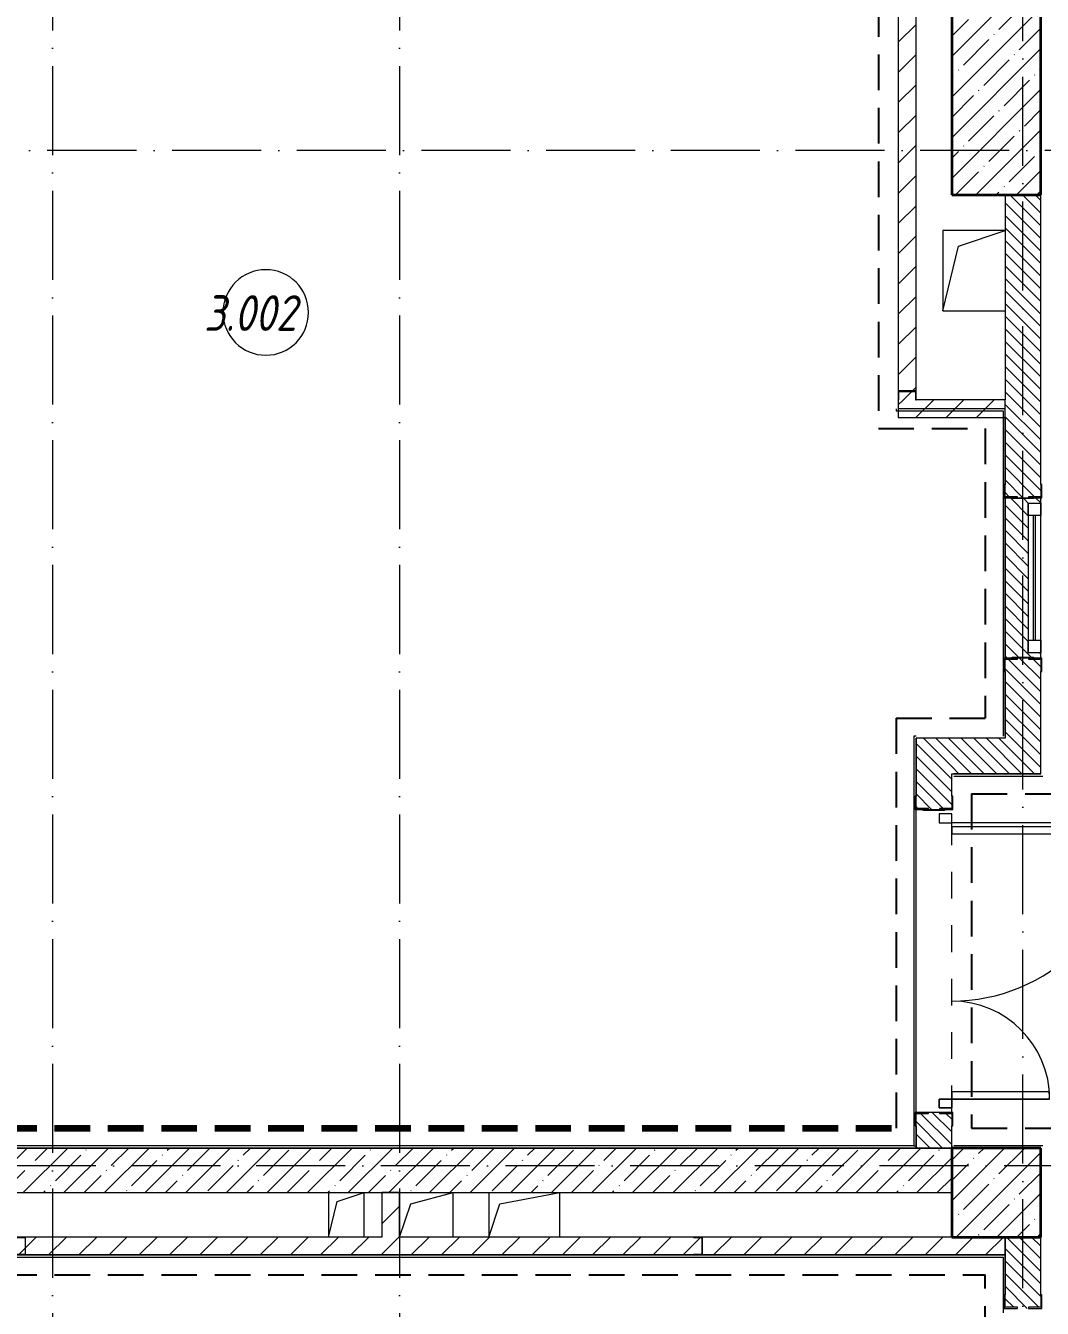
# Model space of a CAD drawing. Header units: millimetres. Extents: x -213536 to 1564669, y -45299 to 942238.
# Drawn here: x 431366 to 437075, y 513502 to 520702 of the extents above; entities that cross this region are included whole.
import ezdxf

# ---------------------------------------------------------------- set-up
doc = ezdxf.new("R2010")
doc.units = ezdxf.units.MM
for name, pattern in [('01 Штриховая _2 мм_', [300, 200, -100]), ('50_200_ШТРИХ_1Т_ш5_п1_п1_', [700, 500, -100, 0, -100]), ('Штрих короткий', [300, 150, -150]), ('Штриховая _2 мм - 1 мм_', [300, 200, -100])]:
    doc.linetypes.add(name, pattern=pattern)
for name, color, linetype, lineweight in [('0-1', 7, 'Continuous', 5), ('0-2', 7, 'Continuous', 9), ('3) ЖБ 4м', 3, 'Continuous', 30), ('Двери', 7, 'Continuous', 9), ('Каркас_Импост', 7, 'Continuous', 13), ('Каркас_Импост-1', 7, 'Continuous', 9), ('Марки помещений', 7, 'Continuous', 9), ('Несущие колонны', 7, 'Continuous', 9), ('Несущие колонны-1', 7, 'Continuous', 35), ('Обобщенные модели', 7, 'Continuous', 9), ('Общие ребра', 7, 'Continuous', 9), ('Оси-2', 7, '50_200_ШТРИХ_1Т_ш5_п1_п1_', 9), ('Остекление-1', 7, 'Continuous', 9), ('Перемычка-1', 7, 'Штрих короткий', 9), ('Стены-1', 7, 'Continuous', 13), ('Штриховка разреза-1', 7, 'Continuous', 9), ('Элементы узлов-2', 7, 'Continuous', 9)]:
    doc.layers.add(name, color=color, linetype=linetype, lineweight=lineweight)
doc.layers.add('СТ-1_1', color=7, linetype='Штриховая _2 мм - 1 мм_', lineweight=90, true_color=0x888888)
doc.layers.add('СТ-1_13', color=7, linetype='01 Штриховая _2 мм_', lineweight=90, true_color=0xd5d3c7)
doc.layers.get('0-2').off()
doc.styles.add('ISOCPEUR_I_6', font='isocpeui.ttf', dxfattribs={"width": 0.85, "height": 3.5})
pattern_1 = [(135, (0, 0), (-35.35534, -35.35534), [])]
pattern_2 = [(45, (0, 0), (-84.85281, 84.85281), [])]

# ---------------------------------------------------------------- blocks, each defined once
blk = doc.blocks.new('Ос 3 эт верх часть')
at = {"layer": 'Оси-2'}
for p, q in [((431516, 535177.6), (431516, 499613)), ((433466, 535177.6), (433466, 499613)), ((436966, 499613), (436966, 535177.6)), ((455091, 520002.4), (426847.2, 520002.4)), ((535374.3, 514302.4), (426847.2, 514302.4))]:
    blk.add_line(p, q, dxfattribs=at)
blk = doc.blocks.new('BSC_Колонна _Прямоугольная - 500х500-V15-АИ2_03_План отделки стен 3-го этажа _Часть 1_')
at = {"layer": 'Несущие колонны'}
h = blk.add_hatch(dxfattribs=at)
h.set_pattern_fill('FP_21', color=256, style=0, pattern_type=2)
h.set_pattern_definition([(45, (-7650, -69250), (-114.04925, 114.04925), []), (45, (-7535.95, -69250), (-114.04925, 114.04925), [201.613, -40.323, 3.353, -36.97])])
h.paths.add_polyline_path([(-250, -250), (250, -250), (250, 250), (-250, 250)], flags=0)
at = {"layer": 'Несущие колонны-1'}
for p, q in [((250, 250), (-250, 250)), ((-250, 250), (-250, -250)), ((250, -250), (250, 250)), ((-250, -250), (250, -250))]:
    blk.add_line(p, q, dxfattribs=at)
blk = doc.blocks.new('Проем_Дверь_Прямоугольный - 1700х2400h_дверные проемы-28704924-АИ2_03_План отделки стен 3-го этажа _Часть 1_')
at = {"layer": 'Перемычка-1'}
for p, q in [((850, 100), (-850, 100)), ((850, -100), (-850, -100))]:
    blk.add_line(p, q, dxfattribs=at)
blk = doc.blocks.new('BSC_Колонна _Прямоугольная - 500х1500-25984399-АИ2_03_План отделки стен 3-го этажа _Часть 1_')
at = {"layer": 'Несущие колонны'}
h = blk.add_hatch(dxfattribs=at)
h.set_pattern_fill('FP_145', color=256, style=0, pattern_type=2)
h.set_pattern_definition([(45, (-7650, -75600), (-114.04925, 114.04925), []), (45, (-7535.95, -75600), (-114.04925, 114.04925), [201.613, -40.323, 3.353, -36.97])])
h.paths.add_polyline_path([(-250, -750), (250, -750), (250, 750), (-250, 750), (-250, -286)], flags=0)
at = {"layer": 'Несущие колонны-1'}
for p, q in [((250, 750), (-250, 750)), ((-250, 750), (-250, -750)), ((250, -750), (250, 750)), ((-250, -750), (250, -750))]:
    blk.add_line(p, q, dxfattribs=at)
blk = doc.blocks.new('120_Окно_СКБ_1Ст - 120_Окно_СКБ_1Ст_классы 900x800_E30-28586000-АИ2_03_План отделки стен 3-го этажа _Часть 1_')
at = {"layer": 'Каркас_Импост'}
for p, q in [((-420, 30), (-420, 100)), ((-420, 100), (-350, 100)), ((-350, 100), (-350, 30)), ((350, 30), (350, 100)), ((350, 100), (420, 100)), ((420, 100), (420, 30)), ((-350, 30), (-420, 30)), ((420, 30), (350, 30))]:
    blk.add_line(p, q, dxfattribs=at)
at = {"layer": 'Каркас_Импост-1'}
for p, q in [((420, 100), (-420, 100)), ((-420, 30), (420, 30))]:
    blk.add_line(p, q, dxfattribs=at)
at = {"layer": 'Остекление-1'}
for p, q in [((350, 70), (-350, 70)), ((350, 60), (-350, 60))]:
    blk.add_line(p, q, dxfattribs=at)
blk = doc.blocks.new('Дверь_Витражная_СКБ_2Ст2 - ДВВ_ДАО_СОШ_Классы-V181-АИ2_03_План отделки стен 3-го этажа _Часть 1_')
at = {"layer": 'Двери'}
for p, q in [((-775, 1035), (-775, 35)), ((775, 585), (775, 35))]:
    blk.add_line(p, q, dxfattribs=at)
for centre, radius, start, end in [((-775, 35), 1000, 360, 90), ((775, 35), 550, 90, 180)]:
    blk.add_arc(centre, radius, start, end, dxfattribs=at)
at = {"layer": 'Элементы узлов-2'}
for p, q in [((-713, 1035), (-753, 1035)), ((-753, 1035), (-753, 35)), ((-713, 35), (-713, 1035)), ((775, 585), (735, 585)), ((735, 585), (735, 35)), ((775, 35), (775, 585)), ((-825, 35), (-825, -35)), ((-775, 35), (-825, 35)), ((-775, 35), (-825, 35)), ((-825, 35), (-825, -35)), ((-775, -35), (-775, 35)), ((-775, -35), (-775, 35)), ((-753, 35), (-713, 35)), ((735, 35), (775, 35)), ((775, -35), (775, 35)), ((775, 35), (825, 35)), ((775, 35), (775, -35)), ((825, 35), (775, 35)), ((825, 35), (825, -35)), ((825, -35), (825, 35)), ((-825, -35), (-775, -35)), ((-825, -35), (-775, -35)), ((825, -35), (775, -35)), ((775, -35), (825, -35))]:
    blk.add_line(p, q, dxfattribs=at)
blk = doc.blocks.new('Фахверк_СКБ_Уголок - 200_3960-28268576-АИ2_03_План отделки стен 3-го этажа _Часть 1_')
at = {"layer": 'Обобщенные модели'}
for p, q in [((200, 156), (125, 156)), ((125, 156), (125, 81)), ((131, 81), (131, 150)), ((131, 150), (200, 150)), ((200, 150), (200, 156)), ((125, 81), (131, 81)), ((131, 19), (125, 19)), ((125, 19), (125, -56)), ((131, -50), (131, 19)), ((125, -56), (200, -56)), ((200, -50), (131, -50)), ((200, -56), (200, -50))]:
    blk.add_line(p, q, dxfattribs=at)
blk = doc.blocks.new('Фахверк_СКБ_Уголок - 200_3960_зеркало-28268689-АИ2_03_План отделки стен 3-го этажа _Часть 1_')
at = {"layer": 'Обобщенные модели'}
for p, q in [((200, 156), (125, 156)), ((125, 156), (125, 81)), ((131, 81), (131, 150)), ((131, 150), (200, 150)), ((200, 150), (200, 156)), ((125, 81), (131, 81)), ((131, 19), (125, 19)), ((125, 19), (125, -56)), ((131, -50), (131, 19)), ((125, -56), (200, -56)), ((200, -50), (131, -50)), ((200, -56), (200, -50))]:
    blk.add_line(p, q, dxfattribs=at)
blk = doc.blocks.new('154_Стойка_СКБ_Уголок - СМ-2480_200-28346303-АИ2_03_План отделки стен 3-го этажа _Часть 1_')
at = {"layer": 'Обобщенные модели'}
for p, q in [((125, 156), (125, 81)), ((200, 156), (125, 156)), ((131, 81), (131, 150)), ((131, 150), (200, 150)), ((200, 150), (200, 156)), ((125, 81), (131, 81)), ((131, 19), (125, 19)), ((125, 19), (125, -56)), ((131, -50), (131, 19)), ((125, -56), (200, -56)), ((200, -50), (131, -50)), ((200, -56), (200, -50))]:
    blk.add_line(p, q, dxfattribs=at)
blk = doc.blocks.new('Стойка_Влож_Полоса боковая - Полоса-28213942-АИ2_03_План отделки стен 3-го этажа _Часть 1_')
at = {"layer": 'Обобщенные модели'}
for p, q in [((-5, 60), (0, 60)), ((-5, -60), (-5, 60)), ((0, 31), (0, -31)), ((0, -60), (-5, -60))]:
    blk.add_line(p, q, dxfattribs=at)
blk = doc.blocks.new('154_Фахверк_СКБ_Швеллер - Тип_100_3960-28515445-АИ2_03_План отделки стен 3-го этажа _Часть 1_')
at = {"layer": 'Обобщенные модели'}
for p, q in [((175, 50), (125, 50)), ((125, 50), (125, -50)), ((128, 47), (175, 47)), ((128, -47), (128, 47)), ((175, 47), (175, 50)), ((125, -50), (175, -50)), ((175, -47), (128, -47)), ((175, -50), (175, -47))]:
    blk.add_line(p, q, dxfattribs=at)
blk = doc.blocks.new('AR_Отверстие прямоугольное _в плите_ - AR_Отверстие прямоугольное _в плите_-V237-АИ2_03_План отделки стен 3-го этажа _Часть 1_')
at = {"layer": 'Обобщенные модели'}
for p, q in [((-100, 125), (-100, -125)), ((-100, -125), (-50, 75)), ((-50, 75), (100, 125)), ((100, -125), (100, 125))]:
    blk.add_line(p, q, dxfattribs=at)
blk = doc.blocks.new('AR_Отверстие прямоугольное _в плите_ - AR_Отверстие прямоугольное _в плите_-30459858-АИ2_03_План отделки стен 3-го этажа _Часть 1_')
at = {"layer": 'Обобщенные модели'}
for p, q in [((-200, 125), (-200, -125)), ((-137.5, 62.5), (200, 125)), ((200, -125), (200, 125)), ((-200, -125), (-137.5, 62.5))]:
    blk.add_line(p, q, dxfattribs=at)
blk = doc.blocks.new('AR_Отверстие прямоугольное _в плите_ - AR_Отверстие прямоугольное _в плите_-30552572-АИ2_03_План отделки стен 3-го этажа _Часть 1_')
at = {"layer": 'Обобщенные модели'}
for p, q in [((-87.5, 62.5), (150, 125)), ((150, -125), (150, 125)), ((-150, -125), (-87.5, 62.5))]:
    blk.add_line(p, q, dxfattribs=at)
blk = doc.blocks.new('AR_Отверстие прямоугольное _в плите_ - AR_Отверстие прямоугольное _в плите_-30553107-АИ2_03_План отделки стен 3-го этажа _Часть 1_')
at = {"layer": 'Обобщенные модели'}
for p, q in [((175, 225), (-175, 225)), ((-175, 225), (-175, -225)), ((-87.5, 137.5), (175, 225)), ((-175, -225), (-87.5, 137.5)), ((-175, -225), (175, -225))]:
    blk.add_line(p, q, dxfattribs=at)
blk = doc.blocks.new('154_Фахверк_СКБ_Швеллер - Тип_100_3960_зеркало-28515619-АИ2_03_План отделки стен 3-го этажа _Часть 1_')
at = {"layer": 'Обобщенные модели'}
for p, q in [((175, 50), (125, 50)), ((125, 50), (125, -50)), ((128, 47), (175, 47)), ((128, -47), (128, 47)), ((175, 47), (175, 50)), ((125, -50), (175, -50)), ((175, -47), (128, -47)), ((175, -50), (175, -47))]:
    blk.add_line(p, q, dxfattribs=at)
blk = doc.blocks.new('0125-Р-ОО-Ш2-АР-о_23_10_2024_rvt-1-АИ2_03_План отделки стен 3-го этажа _Часть 1_')
at = {"layer": 'Штриховка разреза-1'}
h = blk.add_hatch(dxfattribs=at)
h.set_pattern_fill('FP_121', color=256, style=0, pattern_type=2)
h.set_pattern_definition(pattern_2)
h.paths.add_polyline_path([(7197, 73700), (7197, 73747), (7103, 73747), (7103, 73700), (7150, 73700)], flags=0)
h.paths.add_polyline_path([(7197, 73750), (7200, 73750), (7200, 76250), (7100, 76250), (7100, 73750), (7103, 73750)], flags=0)
h = blk.add_hatch(dxfattribs=at)
h.set_pattern_fill('FP_1', color=256, style=0, pattern_type=2)
h.set_pattern_definition(pattern_1)
h.paths.add_polyline_path([(7700, 71800), (7900, 71800), (7900, 72244), (7831, 72244), (7830, 72250), (7769, 72250), (7769, 72244), (7700, 72244), (7700, 71915.1)], flags=0)
h.paths.add_polyline_path([(7900, 72250), (7900, 72280), (7830, 72280), (7830, 73120), (7900, 73120), (7900, 73150), (7860, 73150), (7860, 73145), (7740, 73145), (7740, 73150), (7700, 73150), (7700, 72250), (7740, 72250), (7740, 72255), (7860, 72255), (7860, 72250)], flags=0)
h.paths.add_polyline_path([(7831, 73150), (7831, 73156), (7900, 73156), (7900, 74850), (7700, 74850), (7700, 73156), (7769, 73156), (7769, 73150), (7830, 73150)], flags=0)
h = blk.add_hatch(dxfattribs=at)
h.set_pattern_fill('FP_121', color=256, style=0, pattern_type=2)
h.set_pattern_definition(pattern_2)
h.paths.add_polyline_path([(7100, 73600), (7700, 73600), (7700, 73700), (7100, 73700)], flags=0)
h = blk.add_hatch(dxfattribs=at)
h.set_pattern_fill('FP_1', color=256, style=0, pattern_type=2)
h.set_pattern_definition(pattern_1)
h.paths.add_polyline_path([(7269, 69500), (7400, 69500), (7400, 69694), (7331, 69694), (7331, 69700), (7269, 69700), (7269, 69694), (7200, 69694), (7200, 69500)], flags=0)
h.paths.add_polyline_path([(7331, 71400), (7331, 71406), (7400, 71406), (7400, 71800), (7200, 71800), (7200, 71406), (7269, 71406), (7269, 71400)], flags=0)
h = blk.add_hatch(dxfattribs=at)
h.set_pattern_fill('FP_1', color=256, style=0, pattern_type=2)
h.set_pattern_definition(pattern_1)
h.paths.add_polyline_path([(7400, 71600), (7900, 71600), (7900, 71800), (7400, 71800)], flags=0)
h = blk.add_hatch(dxfattribs=at)
h.set_pattern_fill('FP_2', color=256, style=0, pattern_type=2)
h.set_pattern_definition([(45, (0, 0), (-114.04925, 114.04925), []), (45, (114.05, 0), (-114.04925, 114.04925), [201.612, -40.322, 3.353, -36.97])])
h.paths.add_polyline_path([(7400, 69250), (7400, 69500), (400, 69500), (400, 69250), (6886.4, 69250)], flags=0)
h = blk.add_hatch(dxfattribs=at)
h.set_pattern_fill('FP_121', color=256, style=0, pattern_type=2)
h.set_pattern_definition(pattern_2)
h.paths.add_polyline_path([(4300, 69000), (4300, 69250), (4200, 69250), (4200, 69000)], flags=0)
h = blk.add_hatch(dxfattribs=at)
h.set_pattern_fill('FP_121', color=256, style=0, pattern_type=2)
h.set_pattern_definition(pattern_2)
h.paths.add_polyline_path([(7700, 68900), (7700, 69000), (6000, 69000), (6000, 68900), (6886.4, 68900)], flags=0)
h.paths.add_polyline_path([(150, 68900), (2150, 68900), (2150, 68903), (2197, 68903), (2197, 68997), (2150, 68997), (2150, 69000), (150, 69000)], flags=0)
h.paths.add_polyline_path([(2200, 68900), (5950, 68900), (5950, 68903), (5997, 68903), (5997, 68997), (5950, 68997), (5950, 69000), (2200, 69000), (2200, 68903)], flags=0)
h = blk.add_hatch(dxfattribs=at)
h.set_pattern_fill('FP_1', color=256, style=0, pattern_type=2)
h.set_pattern_definition(pattern_1)
h.paths.add_polyline_path([(7900, 63850), (7900, 66894), (7831, 66894), (7831, 66900), (7769, 66900), (7769, 66894), (7700, 66894), (7700, 63850)], flags=0)
h.paths.add_polyline_path([(7769, 68600), (7831, 68600), (7831, 68606), (7900, 68606), (7900, 69000), (7700, 69000), (7700, 68606), (7769, 68606)], flags=0)
at = {"layer": 'Общие ребра'}
blk.add_line((7700, 73600), (7700, 73700), dxfattribs=at)
at = {"layer": 'Стены-1'}
for p, q in [((7100, 76250), (7100, 73750)), ((7200, 73750), (7200, 76250)), ((7700, 74850), (7700, 73700)), ((7900, 73225), (7900, 74850)), ((7100, 73700), (7100, 73600)), ((7700, 73700), (7200, 73700)), ((7100, 73600), (7700, 73600)), ((7700, 73600), (7700, 73225)), ((7700, 73150), (7700, 72250)), ((7900, 73120), (7900, 73150)), ((7900, 72250), (7900, 72280)), ((7700, 72175), (7700, 71800)), ((7900, 71800), (7900, 72175)), ((7400, 71800), (7200, 71800)), ((7200, 71800), (7200, 71475)), ((7700, 71800), (7400, 71800)), ((7900, 71600), (7900, 71800)), ((7400, 71475), (7400, 71600)), ((7400, 71600), (7900, 71600)), ((7331, 69700), (7269, 69700)), ((7200, 69625), (7200, 69500)), ((7400, 69500), (7400, 69625)), ((7400, 69500), (400, 69500)), ((7200, 69500), (7400, 69500)), ((400, 69250), (7400, 69250)), ((4300, 69250), (4200, 69250)), ((4200, 69250), (4200, 69000)), ((4300, 69000), (4300, 69250)), ((4200, 69000), (2200, 69000)), ((5950, 69000), (4300, 69000)), ((7400, 69000), (6000, 69000)), ((7700, 69000), (7700, 68675)), ((7700, 68900), (7700, 69000)), ((7900, 68675), (7900, 69000)), ((2200, 68900), (5950, 68900)), ((6000, 68900), (7700, 68900))]:
    blk.add_line(p, q, dxfattribs=at)
at = {"layer": '0-2'}
for name, p in [('BSC_Колонна _Прямоугольная - 500х1500-25984399-АИ2_03_План отделки стен 3-го этажа _Часть 1_', (7650, 75600)), ('AR_Отверстие прямоугольное _в плите_ - AR_Отверстие прямоугольное _в плите_-30553107-АИ2_03_План отделки стен 3-го этажа _Часть 1_', (7525, 74425)), ('BSC_Колонна _Прямоугольная - 500х500-V15-АИ2_03_План отделки стен 3-го этажа _Часть 1_', (7650, 69250)), ('AR_Отверстие прямоугольное _в плите_ - AR_Отверстие прямоугольное _в плите_-V237-АИ2_03_План отделки стен 3-го этажа _Часть 1_', (4000, 69125)), ('AR_Отверстие прямоугольное _в плите_ - AR_Отверстие прямоугольное _в плите_-30552572-АИ2_03_План отделки стен 3-го этажа _Часть 1_', (4450, 69125)), ('AR_Отверстие прямоугольное _в плите_ - AR_Отверстие прямоугольное _в плите_-30459858-АИ2_03_План отделки стен 3-го этажа _Часть 1_', (5000, 69125))]:
    blk.add_blockref(name, p, dxfattribs=at)
for name, p, rotation in [('154_Фахверк_СКБ_Швеллер - Тип_100_3960_зеркало-28515619-АИ2_03_План отделки стен 3-го этажа _Часть 1_', (7150, 73875), 269.9999999999999), ('154_Стойка_СКБ_Уголок - СМ-2480_200-28346303-АИ2_03_План отделки стен 3-го этажа _Часть 1_', (7850, 73025), 89.99999999999991), ('Стойка_Влож_Полоса боковая - Полоса-28213942-АИ2_03_План отделки стен 3-го этажа _Часть 1_', (7800, 73150), 89.99999999999993), ('120_Окно_СКБ_1Ст - 120_Окно_СКБ_1Ст_классы 900x800_E30-28586000-АИ2_03_План отделки стен 3-го этажа _Часть 1_', (7800, 72700), 269.9999999999999), ('154_Стойка_СКБ_Уголок - СМ-2480_200-28346303-АИ2_03_План отделки стен 3-го этажа _Часть 1_', (7750, 72375), 269.9999999999999), ('Стойка_Влож_Полоса боковая - Полоса-28213942-АИ2_03_План отделки стен 3-го этажа _Часть 1_', (7800, 72250), 269.9999999999999), ('154_Стойка_СКБ_Уголок - СМ-2480_200-28346303-АИ2_03_План отделки стен 3-го этажа _Часть 1_', (7350, 71275), 89.99999999999991), ('Проем_Дверь_Прямоугольный - 1700х2400h_дверные проемы-28704924-АИ2_03_План отделки стен 3-го этажа _Часть 1_', (7300, 70550), 269.9999999999999), ('Стойка_Влож_Полоса боковая - Полоса-28213942-АИ2_03_План отделки стен 3-го этажа _Часть 1_', (7300, 71400), 89.99999999999991), ('Дверь_Витражная_СКБ_2Ст2 - ДВВ_ДАО_СОШ_Классы-V181-АИ2_03_План отделки стен 3-го этажа _Часть 1_', (7365, 70550), 269.9999999999972), ('Фахверк_СКБ_Уголок - 200_3960_зеркало-28268689-АИ2_03_План отделки стен 3-го этажа _Часть 1_', (7250, 69825), 269.9999999999999), ('154_Фахверк_СКБ_Швеллер - Тип_100_3960-28515445-АИ2_03_План отделки стен 3-го этажа _Часть 1_', (2325, 68950), 180), ('154_Фахверк_СКБ_Швеллер - Тип_100_3960-28515445-АИ2_03_План отделки стен 3-го этажа _Часть 1_', (6125, 68950), 180), ('Фахверк_СКБ_Уголок - 200_3960-28268576-АИ2_03_План отделки стен 3-го этажа _Часть 1_', (7850, 68475), 89.99999999999991)]:
    blk.add_blockref(name, p, dxfattribs=dict(at, rotation=rotation))
blk = doc.blocks.new('AI_Марка_Помещение_х1__Общий_E___ISO-2_1K_ - Номер-16210215-АИ2_03_План отделки стен 3-го этажа _Часть 1_')
at = {"layer": 'Марки помещений'}
for start, end in [(360, 180), (180, 360)]:
    blk.add_arc((0.039, 0.312), 2.4, start, end, dxfattribs=at)
blk = doc.blocks.new('3этВверх')
at = {"layer": 'Общие ребра'}
blk.add_line((436354, 514414.4), (436366, 514414.4), dxfattribs=at)
at = {"layer": 'СТ-1_1', "lineweight": 25}
for p, q in [((436154, 523240.4), (436154, 518440.4)), ((436154, 518440.4), (436754, 518440.4)), ((436754, 518440.4), (436754, 516814.4)), ((436254, 516814.4), (436254, 514514.4)), ((436254, 516814.4), (436754, 516814.4)), ((436678, 516390.4), (436678, 514514.4)), ((436678, 516390.4), (437178, 516390.4)), ((436678, 514514.4), (437171.4, 514514.4)), ((429428, 513690.4), (436754, 513690.4)), ((436754, 510914.4), (436754, 513690.4))]:
    blk.add_line(p, q, dxfattribs=at)
at = {"layer": 'СТ-1_13'}
blk.add_line((429428, 514514.4), (436254, 514514.4), dxfattribs=at)
at = {"layer": 'Стены-1'}
for p, q in [((436254, 518552.4), (436254, 518540.4)), ((436866, 518552.4), (436266, 518552.4)), ((436866, 518127.4), (436866, 518552.4)), ((436254, 518540.4), (436854, 518540.4)), ((436854, 518540.4), (436854, 516714.4)), ((436866, 517152.4), (436866, 518052.4)), ((436866, 516714.4), (436866, 517077.4)), ((436354, 516714.4), (436354, 514414.4)), ((436366, 516714.4), (436354, 516714.4)), ((436366, 516377.4), (436366, 516702.4)), ((437066, 516502.4), (436578, 516502.4)), ((436578, 516490.4), (437078, 516490.4)), ((436366, 514602.4), (436366, 516302.4)), ((436366, 514402.4), (436366, 514527.4)), ((436354, 514414.4), (429328, 514414.4)), ((429566, 514402.4), (436366, 514402.4)), ((436566, 514414.4), (436566, 514402.4)), ((437078, 514414.4), (436578, 514414.4)), ((435116, 513802.4), (431366, 513802.4)), ((436866, 513802.4), (435166, 513802.4)), ((436866, 513577.4), (436866, 513802.4)), ((429322, 513790.4), (436854, 513790.4)), ((436854, 513790.4), (436854, 513477.4))]:
    blk.add_line(p, q, dxfattribs=at)
at = {"layer": '0-1'}
blk.add_blockref('0125-Р-ОО-Ш2-АР-о_23_10_2024_rvt-1-АИ2_03_План отделки стен 3-го этажа _Часть 1_', (429166, 444902.4), dxfattribs=at)
at = {"layer": 'Марки помещений', "xscale": 99.99999999999993, "yscale": 99.99999999999993, "zscale": 99.99999999999993}
blk.add_blockref('AI_Марка_Помещение_х1__Общий_E___ISO-2_1K_ - Номер-16210215-АИ2_03_План отделки стен 3-го этажа _Часть 1_', (432710.5, 519061.4), dxfattribs=at)
at = {"layer": 'Марки помещений', "insert": (432367.8, 519189.2), "char_height": 200, "width": 785.654, "attachment_point": 1, "style": 'ISOCPEUR_I_6'}
blk.add_mtext('3.002', dxfattribs=at)

msp = doc.modelspace()

# ---------------------------------------------------------------- block references
at = {"color": 5, "lineweight": 30}
msp.add_blockref('Ос 3 эт верх часть', (0, 0), dxfattribs=at)
at = {"layer": '3) ЖБ 4м'}
msp.add_blockref('3этВверх', (0, 0), dxfattribs=at)

doc.saveas('drawing.dxf')
